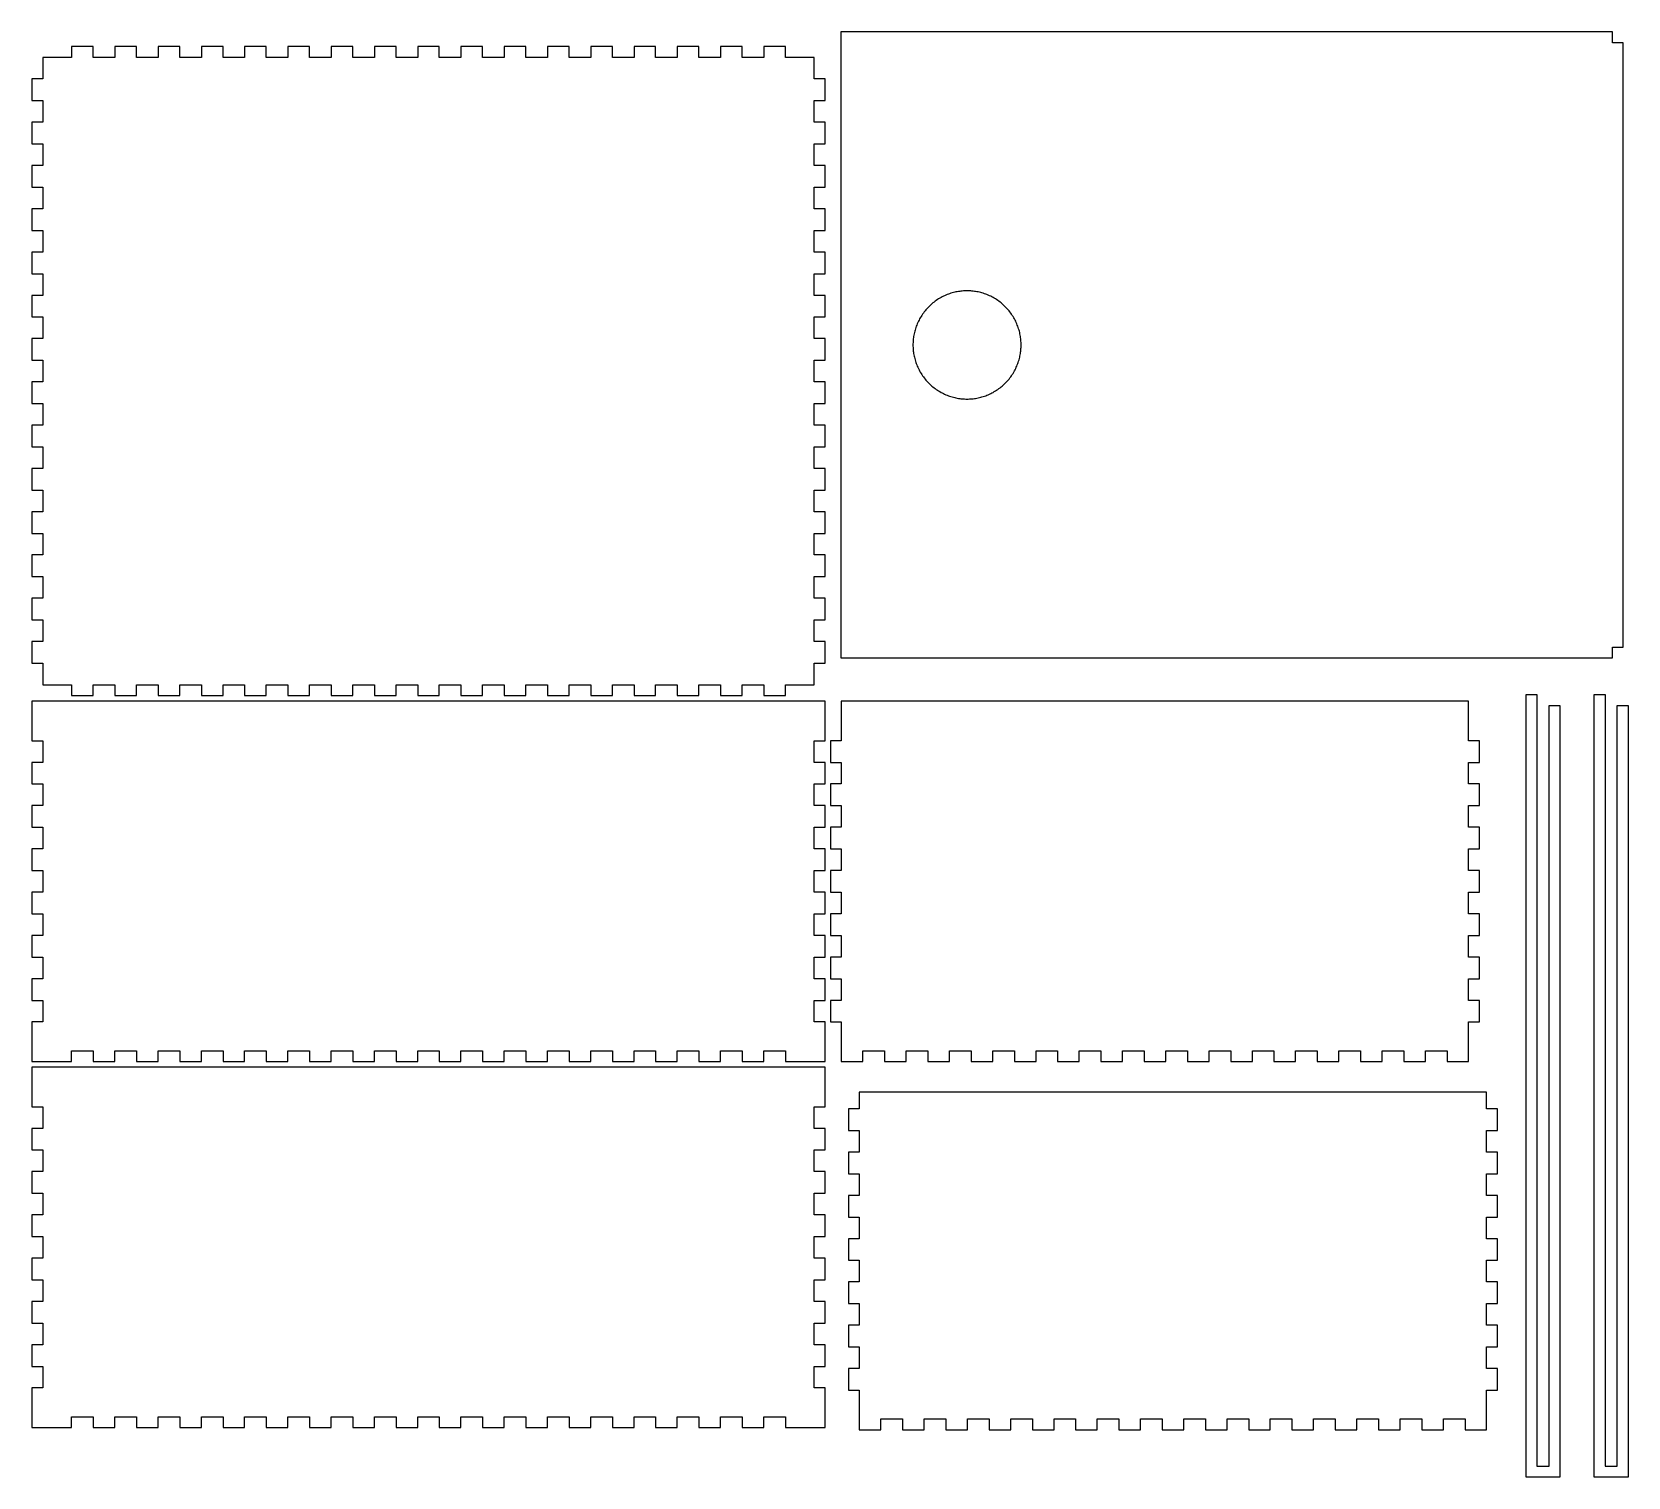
# Model space of a CAD drawing. Header units: millimetres. Extents: x 0 to 443, y -14 to 387.
import ezdxf

# ---------------------------------------------------------------- set-up
doc = ezdxf.new("R2010")
doc.units = ezdxf.units.MM
doc.layers.add('220 180 100', color=190, linetype='Continuous', true_color=0x7600ff)

msp = doc.modelspace()

# ---------------------------------------------------------------- linework, layer by layer
at = {"layer": '220 180 100'}
for points in [[(441.37, 216.44), (441.37, 384.06), (438.37, 384.06), (438.37, 387.05), (224.37, 387.05), (224.37, 213.45), (438.37, 213.45), (438.37, 216.44)], [(414.41, -13.7), (414.41, 203.3), (417.41, 203.3), (417.41, -10.7), (420.81, -10.7), (420.81, 200.3), (423.81, 200.3), (423.81, -13.7)], [(433.32, -13.7), (433.32, 203.3), (436.32, 203.3), (436.32, -10.7), (439.72, -10.7), (439.72, 200.3), (442.72, 200.3), (442.72, -13.7)], [(403.49, 88.4), (403.49, 93), (229.49, 93), (229.49, 88.4), (226.49, 88.4), (226.49, 82.4), (229.49, 82.4), (229.49, 76.4), (226.49, 76.4), (226.49, 70.4), (229.49, 70.4), (229.49, 64.4), (226.49, 64.4), (226.49, 58.4), (229.49, 58.4), (229.49, 52.4), (226.49, 52.4), (226.49, 46.4), (229.49, 46.4), (229.49, 40.4), (226.49, 40.4), (226.49, 34.4), (229.49, 34.4), (229.49, 28.4), (226.49, 28.4), (226.49, 22.4), (229.49, 22.4), (229.49, 16.4), (226.49, 16.4), (226.49, 10.4), (229.49, 10.4), (229.49, -0.6), (235.49, -0.6), (235.49, 2.4), (241.49, 2.4), (241.49, -0.6), (247.49, -0.6), (247.49, 2.4), (253.49, 2.4), (253.49, -0.6), (259.49, -0.6), (259.49, 2.4), (265.49, 2.4), (265.49, -0.6), (271.49, -0.6), (271.49, 2.4), (277.49, 2.4), (277.49, -0.6), (283.49, -0.6), (283.49, 2.4), (289.49, 2.4), (289.49, -0.6), (295.49, -0.6), (295.49, 2.4), (301.49, 2.4), (301.49, -0.6), (307.49, -0.6), (307.49, 2.4), (313.49, 2.4), (313.49, -0.6), (319.49, -0.6), (319.49, 2.4), (325.49, 2.4), (325.49, -0.6), (331.49, -0.6), (331.49, 2.4), (337.49, 2.4), (337.49, -0.6), (343.49, -0.6), (343.49, 2.4), (349.49, 2.4), (349.49, -0.6), (355.49, -0.6), (355.49, 2.4), (361.49, 2.4), (361.49, -0.6), (367.49, -0.6), (367.49, 2.4), (373.49, 2.4), (373.49, -0.6), (379.49, -0.6), (379.49, 2.4), (385.49, 2.4), (385.49, -0.6), (391.49, -0.6), (391.49, 2.4), (397.49, 2.4), (397.49, -0.6), (403.49, -0.6), (403.49, 10.4), (406.49, 10.4), (406.49, 16.4), (403.49, 16.4), (403.49, 22.4), (406.49, 22.4), (406.49, 28.4), (403.49, 28.4), (403.49, 34.4), (406.49, 34.4), (406.49, 40.4), (403.49, 40.4), (403.49, 46.4), (406.49, 46.4), (406.49, 52.4), (403.49, 52.4), (403.49, 58.4), (406.49, 58.4), (406.49, 64.4), (403.49, 64.4), (403.49, 70.4), (406.49, 70.4), (406.49, 76.4), (403.49, 76.4), (403.49, 82.4), (406.49, 82.4), (406.49, 88.4)]]:
    msp.add_lwpolyline(points, close=True, dxfattribs=at)
at = {"layer": '220 180 100', "color": 0}
for points in [[(3, 206), (11, 206), (11, 203), (17, 203), (17, 206), (23, 206), (23, 203), (29, 203), (29, 206), (35, 206), (35, 203), (41, 203), (41, 206), (47, 206), (47, 203), (53, 203), (53, 206), (59, 206), (59, 203), (65, 203), (65, 206), (71, 206), (71, 203), (77, 203), (77, 206), (83, 206), (83, 203), (89, 203), (89, 206), (95, 206), (95, 203), (101, 203), (101, 206), (107, 206), (107, 203), (113, 203), (113, 206), (119, 206), (119, 203), (125, 203), (125, 206), (131, 206), (131, 203), (137, 203), (137, 206), (143, 206), (143, 203), (149, 203), (149, 206), (155, 206), (155, 203), (161, 203), (161, 206), (167, 206), (167, 203), (173, 203), (173, 206), (179, 206), (179, 203), (185, 203), (185, 206), (191, 206), (191, 203), (197, 203), (197, 206), (203, 206), (203, 203), (209, 203), (209, 206), (217, 206), (217, 212), (220, 212), (220, 218), (217, 218), (217, 224), (220, 224), (220, 230), (217, 230), (217, 236), (220, 236), (220, 242), (217, 242), (217, 248), (220, 248), (220, 254), (217, 254), (217, 260), (220, 260), (220, 266), (217, 266), (217, 272), (220, 272), (220, 278), (217, 278), (217, 284), (220, 284), (220, 290), (217, 290), (217, 296), (220, 296), (220, 302), (217, 302), (217, 308), (220, 308), (220, 314), (217, 314), (217, 320), (220, 320), (220, 326), (217, 326), (217, 332), (220, 332), (220, 338), (217, 338), (217, 344), (220, 344), (220, 350), (217, 350), (217, 356), (220, 356), (220, 362), (217, 362), (217, 368), (220, 368), (220, 374), (217, 374), (217, 380), (209, 380), (209, 383), (203, 383), (203, 380), (197, 380), (197, 383), (191, 383), (191, 380), (185, 380), (185, 383), (179, 383), (179, 380), (173, 380), (173, 383), (167, 383), (167, 380), (161, 380), (161, 383), (155, 383), (155, 380), (149, 380), (149, 383), (143, 383), (143, 380), (137, 380), (137, 383), (131, 383), (131, 380), (125, 380), (125, 383), (119, 383), (119, 380), (113, 380), (113, 383), (107, 383), (107, 380), (101, 380), (101, 383), (95, 383), (95, 380), (89, 380), (89, 383), (83, 383), (83, 380), (77, 380), (77, 383), (71, 383), (71, 380), (65, 380), (65, 383), (59, 383), (59, 380), (53, 380), (53, 383), (47, 383), (47, 380), (41, 380), (41, 383), (35, 383), (35, 380), (29, 380), (29, 383), (23, 383), (23, 380), (17, 380), (17, 383), (11, 383), (11, 380), (3, 380), (3, 374), (0, 374), (0, 368), (3, 368), (3, 362), (0, 362), (0, 356), (3, 356), (3, 350), (0, 350), (0, 344), (3, 344), (3, 338), (0, 338), (0, 332), (3, 332), (3, 326), (0, 326), (0, 320), (3, 320), (3, 314), (0, 314), (0, 308), (3, 308), (3, 302), (0, 302), (0, 296), (3, 296), (3, 290), (0, 290), (0, 284), (3, 284), (3, 278), (0, 278), (0, 272), (3, 272), (3, 266), (0, 266), (0, 260), (3, 260), (3, 254), (0, 254), (0, 248), (3, 248), (3, 242), (0, 242), (0, 236), (3, 236), (3, 230), (0, 230), (0, 224), (3, 224), (3, 218), (0, 218), (0, 212), (3, 212)], [(3, 101.5), (11, 101.5), (11, 104.5), (17, 104.5), (17, 101.5), (23, 101.5), (23, 104.5), (29, 104.5), (29, 101.5), (35, 101.5), (35, 104.5), (41, 104.5), (41, 101.5), (47, 101.5), (47, 104.5), (53, 104.5), (53, 101.5), (59, 101.5), (59, 104.5), (65, 104.5), (65, 101.5), (71, 101.5), (71, 104.5), (77, 104.5), (77, 101.5), (83, 101.5), (83, 104.5), (89, 104.5), (89, 101.5), (95, 101.5), (95, 104.5), (101, 104.5), (101, 101.5), (107, 101.5), (107, 104.5), (113, 104.5), (113, 101.5), (119, 101.5), (119, 104.5), (125, 104.5), (125, 101.5), (131, 101.5), (131, 104.5), (137, 104.5), (137, 101.5), (143, 101.5), (143, 104.5), (149, 104.5), (149, 101.5), (155, 101.5), (155, 104.5), (161, 104.5), (161, 101.5), (167, 101.5), (167, 104.5), (173, 104.5), (173, 101.5), (179, 101.5), (179, 104.5), (185, 104.5), (185, 101.5), (191, 101.5), (191, 104.5), (197, 104.5), (197, 101.5), (203, 101.5), (203, 104.5), (209, 104.5), (209, 101.5), (217, 101.5), (220, 101.5), (220, 112.5), (217, 112.5), (217, 118.5), (220, 118.5), (220, 124.5), (217, 124.5), (217, 130.5), (220, 130.5), (220, 136.5), (217, 136.5), (217, 142.5), (220, 142.5), (220, 148.5), (217, 148.5), (217, 154.5), (220, 154.5), (220, 160.5), (217, 160.5), (217, 166.5), (220, 166.5), (220, 172.5), (217, 172.5), (217, 178.5), (220, 178.5), (220, 184.5), (217, 184.5), (217, 190.5), (220, 190.5), (220, 201.5), (217, 201.5), (3, 201.5), (0, 201.5), (0, 190.5), (3, 190.5), (3, 184.5), (0, 184.5), (0, 178.5), (3, 178.5), (3, 172.5), (0, 172.5), (0, 166.5), (3, 166.5), (3, 160.5), (0, 160.5), (0, 154.5), (3, 154.5), (3, 148.5), (0, 148.5), (0, 142.5), (3, 142.5), (3, 136.5), (0, 136.5), (0, 130.5), (3, 130.5), (3, 124.5), (0, 124.5), (0, 118.5), (3, 118.5), (3, 112.5), (0, 112.5), (0, 101.5)], [(224.5, 101.5), (230.5, 101.5), (230.5, 104.5), (236.5, 104.5), (236.5, 101.5), (242.5, 101.5), (242.5, 104.5), (248.5, 104.5), (248.5, 101.5), (254.5, 101.5), (254.5, 104.5), (260.5, 104.5), (260.5, 101.5), (266.5, 101.5), (266.5, 104.5), (272.5, 104.5), (272.5, 101.5), (278.5, 101.5), (278.5, 104.5), (284.5, 104.5), (284.5, 101.5), (290.5, 101.5), (290.5, 104.5), (296.5, 104.5), (296.5, 101.5), (302.5, 101.5), (302.5, 104.5), (308.5, 104.5), (308.5, 101.5), (314.5, 101.5), (314.5, 104.5), (320.5, 104.5), (320.5, 101.5), (326.5, 101.5), (326.5, 104.5), (332.5, 104.5), (332.5, 101.5), (338.5, 101.5), (338.5, 104.5), (344.5, 104.5), (344.5, 101.5), (350.5, 101.5), (350.5, 104.5), (356.5, 104.5), (356.5, 101.5), (362.5, 101.5), (362.5, 104.5), (368.5, 104.5), (368.5, 101.5), (374.5, 101.5), (374.5, 104.5), (380.5, 104.5), (380.5, 101.5), (386.5, 101.5), (386.5, 104.5), (392.5, 104.5), (392.5, 101.5), (398.5, 101.5), (398.5, 112.5), (401.5, 112.5), (401.5, 118.5), (398.5, 118.5), (398.5, 124.5), (401.5, 124.5), (401.5, 130.5), (398.5, 130.5), (398.5, 136.5), (401.5, 136.5), (401.5, 142.5), (398.5, 142.5), (398.5, 148.5), (401.5, 148.5), (401.5, 154.5), (398.5, 154.5), (398.5, 160.5), (401.5, 160.5), (401.5, 166.5), (398.5, 166.5), (398.5, 172.5), (401.5, 172.5), (401.5, 178.5), (398.5, 178.5), (398.5, 184.5), (401.5, 184.5), (401.5, 190.5), (398.5, 190.5), (398.5, 201.5), (224.5, 201.5), (224.5, 190.5), (221.5, 190.5), (221.5, 184.5), (224.5, 184.5), (224.5, 178.5), (221.5, 178.5), (221.5, 172.5), (224.5, 172.5), (224.5, 166.5), (221.5, 166.5), (221.5, 160.5), (224.5, 160.5), (224.5, 154.5), (221.5, 154.5), (221.5, 148.5), (224.5, 148.5), (224.5, 142.5), (221.5, 142.5), (221.5, 136.5), (224.5, 136.5), (224.5, 130.5), (221.5, 130.5), (221.5, 124.5), (224.5, 124.5), (224.5, 118.5), (221.5, 118.5), (221.5, 112.5), (224.5, 112.5)], [(3, 0), (11, 0), (11, 3), (17, 3), (17, 0), (23, 0), (23, 3), (29, 3), (29, 0), (35, 0), (35, 3), (41, 3), (41, 0), (47, 0), (47, 3), (53, 3), (53, 0), (59, 0), (59, 3), (65, 3), (65, 0), (71, 0), (71, 3), (77, 3), (77, 0), (83, 0), (83, 3), (89, 3), (89, 0), (95, 0), (95, 3), (101, 3), (101, 0), (107, 0), (107, 3), (113, 3), (113, 0), (119, 0), (119, 3), (125, 3), (125, 0), (131, 0), (131, 3), (137, 3), (137, 0), (143, 0), (143, 3), (149, 3), (149, 0), (155, 0), (155, 3), (161, 3), (161, 0), (167, 0), (167, 3), (173, 3), (173, 0), (179, 0), (179, 3), (185, 3), (185, 0), (191, 0), (191, 3), (197, 3), (197, 0), (203, 0), (203, 3), (209, 3), (209, 0), (217, 0), (220, 0), (220, 11), (217, 11), (217, 17), (220, 17), (220, 23), (217, 23), (217, 29), (220, 29), (220, 35), (217, 35), (217, 41), (220, 41), (220, 47), (217, 47), (217, 53), (220, 53), (220, 59), (217, 59), (217, 65), (220, 65), (220, 71), (217, 71), (217, 77), (220, 77), (220, 83), (217, 83), (217, 89), (220, 89), (220, 100), (217, 100), (3, 100), (0, 100), (0, 89), (3, 89), (3, 83), (0, 83), (0, 77), (3, 77), (3, 71), (0, 71), (0, 65), (3, 65), (3, 59), (0, 59), (0, 53), (3, 53), (3, 47), (0, 47), (0, 41), (3, 41), (3, 35), (0, 35), (0, 29), (3, 29), (3, 23), (0, 23), (0, 17), (3, 17), (3, 11), (0, 11), (0, 0)]]:
    msp.add_lwpolyline(points, close=True, dxfattribs=at)
at = {"layer": '220 180 100'}
msp.add_rational_spline([(274.37, 300.25, 93.8), (274.37, 285.25, 93.8), (259.37, 285.25, 93.8), (244.37, 285.25, 93.8), (244.37, 300.25, 93.8), (244.37, 315.25, 93.8), (259.37, 315.25, 93.8), (274.37, 315.25, 93.8), (274.37, 300.25, 93.8)], [1, 0.707106781187, 1, 0.707106781187, 1, 0.707106781187, 1, 0.707106781187, 1], degree=2, knots=[-94.24778, -94.24778, -94.24778, -70.685835, -70.685835, -47.12389, -47.12389, -23.561945, -23.561945, 0, 0, 0], dxfattribs=at)

doc.saveas('drawing.dxf')
